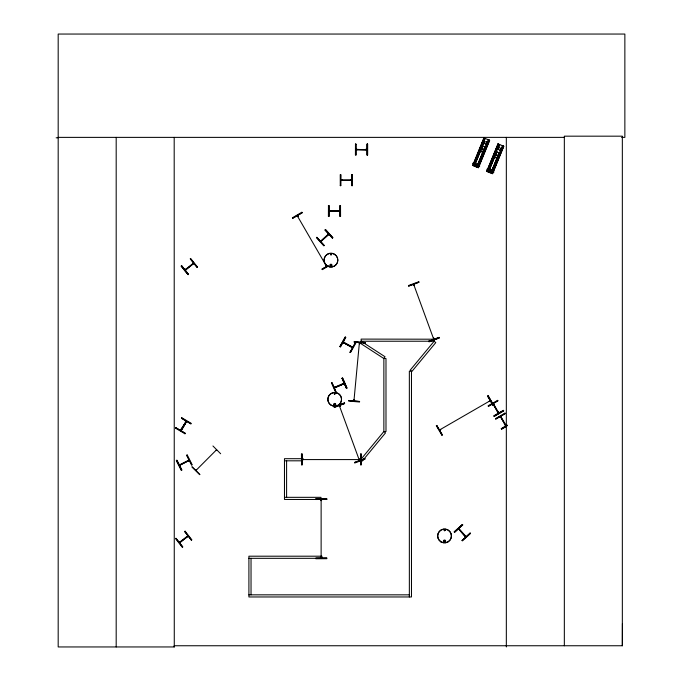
<?xml version="1.0" encoding="UTF-8"?>
<svg xmlns="http://www.w3.org/2000/svg" width="681" height="681" viewBox="0 0 681 681"><rect width="100%" height="100%" fill="white"/><g stroke="black" fill="none" stroke-linecap="round" stroke-linejoin="round"><path stroke-width="1.02" d="M174.191 646.95L174.2 645.75L622.34 645.75L622.425 623.592M344.109 342.322L343.973 342.901L343.003 342.271L352.656 347.216L351.745 346.646L351.439 347.165M351.507 347.012L352.537 347.795L343.105 342.458L352.426 347.565M193.847 263.394L185.428 270.136C184.296 269.761 186.288 268.45 186.075 269.514M193.676 263.428L192.68 263.538L192.851 264.185M179.307 464.944L179.69 465.31L189.301 460.433M188.22 536.117L179.716 542.731L179.265 542.451M188.05 536.151L179.554 542.774M180.38 430.358L180.865 429.362L181.367 429.609M334.133 387.489L335.392 387.353L335.009 387.046M348.681 400.471L348.621 401.075L359.534 401.986L359.585 401.432L348.681 400.471L359.577 401.586M359.457 342.56L359.364 343.658L359.891 342.628M353.907 400.7L354.333 400.854L354.052 399.721L353.941 400.93M359.364 343.658L359.449 342.671L359.874 342.824M359.738 343.692L359.832 342.705M365.161 342.449L365.101 343.054L354.197 342.066L354.248 341.487L365.152 342.5M476.002 166.275L475.423 165.832L476.096 165.977L475.517 165.619L476.181 165.764L475.84 164.989M359.866 460.424L359.04 459.462L359.466 460.603M413.622 284.266L414.048 285.407L414.039 284.147M433.771 339.334L433.703 338.065L434.146 341.232L410.209 370.132L411.852 371.494L435.789 342.594L434.146 341.232L361.134 341.232L359.977 343.02L383.863 358.529L385.991 358.529L385.991 431.541L383.863 431.541L360.641 459.709L362.283 461.063L385.506 432.895L383.863 431.541L383.863 358.529L385.02 356.742L361.134 341.232L361.134 339.104L434.129 339.206M321.5 499.471L321.126 500.688L320.972 497.326L284.471 497.326M321.04 558.045L321.492 556.896L321.5 558.114M321.619 557.884L321.126 557.994L321.117 557.007L321.551 557.118M331.23 254.532L330.625 254.371L331.238 254.456M330.311 265.088L330.617 265.828M334.175 393.524C335.52 395.806 334.941 391.388 334.226 393.941M334.065 404.301L334.133 404.795M444.88 530.261L444.216 530.346L444.821 530.184M445.119 530.414C444.08 528.26 443.791 531.912 445.016 530.533M458.866 528.516L458.628 528.992L465.795 537.062L458.671 528.89L459.232 529.69M465.685 536.764L466.187 536.577M439.492 429.992L490.175 400.726L489.222 401.279L489.673 401.594L490.371 401.058L489.324 401.228L490.175 400.726M440.564 429.864L440.318 429.439M321.066 499.701L321.56 499.701M321.568 500.458L321.5 499.59M490.584 171.254L489.869 170.837L490.652 171.212M179.409 464.893L189.071 459.99M188.16 460.382L188.39 460.824M335.214 387.498L334.388 387.795L344.441 383.573L334.49 387.872L334.311 387.344M344.203 383.556L334.388 387.795M359.381 342.781L353.95 400.82L353.975 399.943M180.448 430.137L180.899 430.46L186.645 421.335L181.214 430.647L186.441 421.216M185.453 421.777L185.87 422.033M465.881 536.892L465.072 536.143L465.583 535.828M326.488 266.416L326.012 265.53L326.914 266.237M505.311 425.123L505.685 424.816L506.221 425.71M501.037 417.615L500.85 416.329L500.433 416.568L505.855 425.957L506.119 425.54M320.462 241.244L320.93 241.491L328.923 234.264M327.774 234.477L328.182 234.928M196.562 470.443L196.222 470.026L196.605 470.486M216.601 450.422C217.265 449.494 216.379 451.18 216.209 450.03M472.699 165.415L483.842 137.928L489.682 140.295L478.437 167.739L472.571 165.364M472.92 165.509L484.165 138.056M473.014 165.543L484.208 138.081M474.453 162.699L479.773 149.999M480.471 147.998L481.773 145.096M482.582 143.138L483.689 140.15M473.372 165.687L484.617 138.243M474.785 162.836L479.577 151.063M480.386 149.105L482.02 145.189M483.995 140.277L482.82 143.231L484.123 140.329M474.887 162.878L479.705 151.114M480.514 149.156L482.114 145.232M474.002 165.951L485.195 138.481M475.032 164.078L480.658 150.356M481.458 148.398L484.268 141.537M475.134 164.121L480.777 150.407M481.586 148.449L484.395 141.588M474.734 166.224L476.283 166.854M475.934 164.947L476.3 165.1M477.883 164.078L485.093 146.424M485.893 144.466L487.128 141.537M477.985 164.121L485.212 146.475M486.021 144.517L487.221 141.571M483.025 152.45L477.006 167.151L488.294 139.724M483.833 150.492L485.434 146.568M486.243 144.61L487.443 141.665M477.33 167.288L483.45 152.621M484.157 150.62L485.859 146.738M486.668 144.781L487.775 141.801M477.449 167.339L483.476 152.629M484.685 149.692L488.294 140.873M477.645 167.415L484.072 151.727M484.898 149.777L488.915 139.98M478.573 165.509L484.191 151.778M485 149.82L485.8 147.862M487.009 144.917L487.809 142.959M478.036 167.577L489.23 140.107M478.317 167.688L489.562 140.243M486.847 171.391L498.092 143.946M487.068 171.484L498.313 144.04M487.119 171.501L498.364 144.057M488.2 169.654L495.828 151.029M496.636 149.071L497.436 147.113M487.519 171.672L498.764 144.219M488.915 168.803L494.134 156.06M494.942 154.102L496.143 151.165L495.061 154.153M496.943 149.199L497.751 147.241M488.941 168.811L494.261 156.111M496.968 149.207L498.279 146.313M488.107 171.91L499.352 144.457M489.358 168.99L494.176 157.226M494.985 155.268L496.585 151.344M497.394 149.386L498.594 146.441M488.379 172.021L494.406 157.32M495.206 155.353L496.815 151.437M497.615 149.479L498.824 146.534M489.307 170.114L494.508 157.362M495.308 155.396L496.943 151.488M497.717 149.514L499.752 144.627M488.89 172.199L490.431 172.838M491.614 171.025L497.258 157.311M498.041 155.345L499.267 152.416M500.05 150.441L500.875 148.492M491.742 171.076L497.36 157.354M498.16 155.396L499.369 152.459M500.169 150.492L500.978 148.535M492.363 170.19L499.59 152.544M500.39 150.586L501.599 147.641M491.205 173.153L502.45 145.7M492.686 170.327L497.505 158.562M498.305 156.596L499.914 152.68M500.722 150.722L501.923 147.777M492.789 170.361L502.45 146.849M497.82 158.69L491.801 173.391L497.947 158.741M498.62 156.732L500.229 152.808L498.747 156.783M502.237 147.905L501.029 150.85L503.165 145.998M503.387 146.092L492.184 173.553L503.489 146.126M492.465 173.664L503.71 146.219M331.468 254.754C331.009 252.404 329.791 255.852 331.332 254.839M331.587 265.633L331.468 264.739L330.574 264.62L330.421 265.786L331.587 265.633L330.949 265.913M334.414 393.592L334.933 393.907L334.626 393.388M335.265 404.795C334.065 401.671 334.15 407.272 335.265 404.139M193.438 263.079L184.977 269.855M302.1 459.198L303.317 459.19M359.517 459.207L360.734 459.198M356.035 149.369L357.355 149.752M340.84 179.971L341.913 179.929L341.913 180.397M329.008 210.787L330.081 210.744L329.996 211.28M339.947 346.612L345.276 337.052M340.364 346.85L345.701 337.282L345.233 337.027L339.904 346.595L340.432 346.884L345.761 337.325M350.068 352.256L355.354 342.662M350.128 352.29L355.465 342.73M340.074 406.31L339.7 406.566C338.27 404.531 341.138 408.2 339.674 405.399M413.954 285.288L414.38 285.041M360.675 459.658L359.066 459.692M359.381 460.475L359.798 460.237M433.891 338.236L433.38 338.431M434.12 339.053L433.746 338.168M181.103 430.588L186.543 421.275M175.843 427.642L175.536 428.17L184.96 433.746M180.439 430.264L186.33 421.156L180.712 430.554M181.921 428.451L185.147 423.054M184.934 433.788L185.241 433.269L175.834 427.668M297.265 215.647L297.784 216.677L297.325 215.749L297.759 215.622M298.21 216.507L297.665 215.451M492.967 403.748L498.373 413.239M498.807 412.984L498.339 411.979L497.743 412.141M500.382 416.466L505.753 426.017M328.71 234.375L320.717 241.525M328.744 234.417L328.582 233.898M445.008 541.531L445.11 540.74M192.723 263.581L192.817 264.066M303.317 459.573L302.33 459.692L302.33 459.139M303.088 459.139L303.088 459.632M359.525 459.59L359.747 459.147M360.743 459.581L302.219 459.581L303.207 459.573M356.206 149.752L356.257 149.309M357.253 149.752L357.023 149.309M351.796 180.474L341.019 180.474L341.07 179.912M366.914 149.829L356.146 149.752M351.643 180.397L340.951 180.354M329.042 211.221L329.238 210.727M339.734 211.28C340.526 210.718 338.261 210.174 338.738 211.289M339.896 211.246L329.238 211.229M191.948 466.987L199.729 474.683M196.29 470.094L195.949 470.452L216.558 449.783M220.653 453.75L212.94 445.978M462.697 524.957L454.61 532.338L454.201 531.887L462.305 524.523L462.714 524.974M454.236 531.929L462.339 524.566M454.508 532.227L462.663 524.915M462.076 540.561L470.179 533.189M325.041 229.982L325.492 229.574L332.839 237.695L332.388 238.103L325.041 229.982L332.439 238.052M320.547 241.168L328.497 233.975M439.509 429.881L440.735 429.702L439.688 430.315M181.197 266.109L181.674 265.726L188.501 274.29L188.05 274.656L181.197 266.109L188.084 274.622M193.77 263.3L185.275 270.178M197.541 267.046L197.073 267.429L190.28 258.831L190.697 258.499L197.507 267.08M179.358 542.374L187.913 535.726M182.746 546.92L182.261 547.294L175.579 538.62L176.021 538.271L182.721 546.937L175.902 538.365M330.481 264.798L331.111 264.628M343.241 383.454L343.258 383.99L344.135 383.607M188.135 460.33L188.416 460.875M343.19 341.939L344.143 342.424L343.922 342.824M292.634 218.192L302.117 212.719M327.195 266.101L322.028 269.097L322.334 269.625L328.353 266.101M322.07 269.165L328.114 265.709M436.819 425.429L436.3 425.736L441.875 435.159M488.124 395.797L487.605 396.104L493.138 405.561L493.665 405.246L488.124 395.797L493.623 405.272M440.445 429.43L439.594 429.932L439.909 430.247M439.781 430.256L440.633 429.762M441.833 435.185L442.361 434.878L436.751 425.463M321.151 240.538L321.772 240.725M497.632 400.377L488.124 405.808L488.422 406.336L497.896 400.837L497.607 400.334M488.345 406.199L497.837 400.726M493.495 403.671L492.984 403.91M493.555 404.65L493.921 404.301L493.333 403.501M493.665 404.837L493.878 404.327M503.395 410.362L493.904 415.819L494.202 416.346L503.685 410.873L503.387 410.345M493.972 415.955L503.463 410.473M494.176 416.304L503.659 410.822M495.725 418.977L505.208 413.503M505.123 424.918L505.787 424.85M501.318 428.664L507.354 425.174L501.352 428.732M501.557 429.081L506.732 426.093M506.758 426.136L501.582 429.124L501.276 428.596M321.126 499.471L284.471 499.454L284.471 458.688L302.33 458.688L302.33 460.816L284.471 460.816M176.37 460.501L176.915 460.228L181.844 470.009L181.325 470.273L176.37 460.501L181.367 470.248M189.25 460.322L179.707 465.234M180.014 541.795L180.618 542.033M342.058 378.27L342.611 378.023L346.987 388.068L346.433 388.306L342.058 378.27L346.459 388.298M334.235 387.446L343.939 383.156M335.835 392.928L336.397 392.682L332.013 382.645L331.46 382.892L335.886 392.911M343.42 341.998L352.656 347.216M408.643 286.046L418.875 282.147M414.108 284.335L413.648 284.505M439.134 337.495L428.851 341.258L439.083 337.359L439.296 337.929L433.703 340.015L439.279 337.878M429.021 341.709L430.886 341.011M431.831 340.713L429.039 341.751L428.826 341.181M334.167 406.863L344.433 403.033M334.311 407.238L344.595 403.484M354.546 462.518L364.829 458.764M366.982 149.369L365.799 149.318L365.757 149.871M338.976 210.727L338.976 211.28M343.437 383.914L343.215 383.403L344.169 383.114M185.947 421.062L185.36 421.854L186.024 422.399M365.995 149.258L365.765 149.752M350.8 179.861L350.528 180.474M334.865 405.101L334.235 404.931M302.211 459.198L303.198 459.198M359.636 459.207L360.624 459.198L359.755 459.641M360.777 464.868L361.381 464.859L361.313 453.912L360.7 453.912L360.777 464.868L360.853 453.912M315.831 498.901L326.786 498.832L326.786 499.437L315.839 499.505L315.831 498.901L326.786 498.884M315.839 499.428L326.786 499.36M326.786 558.079L315.839 558.148L315.839 558.752L326.795 558.684L326.786 558.079L315.839 558.301M56.14 137.8L58.183 137.792M58.183 137.375L564.336 137.375M621.676 137.375L624.86 137.375L624.86 34.05L58.183 34.05L58.183 646.95L174.276 646.95L174.191 137.375M355.422 144.083L356.035 144.083M356.146 149.369L366.872 149.752M358.453 149.709L364.744 149.709M340.951 179.971L351.566 179.912M340.236 185.641L340.84 185.641M328.404 205.5L329.008 205.5L329.008 216.456L328.404 216.456L328.455 205.5M340.568 205.5L339.964 205.5L339.989 216.456L340.568 216.456L340.517 205.5M329.127 210.787L339.845 210.787M331.434 211.127L337.725 211.127M248.905 558.326L321.917 558.326L321.917 556.198L248.905 556.198L248.905 596.965L411.477 596.965L411.477 371.179L409.349 371.179L409.349 596.965M248.905 594.836L409.349 594.836M354.205 342.015L365.11 342.977M341.828 179.861L342.126 180.474M350.8 180.414L350.724 179.929L351.796 179.971M475.329 166.053L476.002 166.198M489.486 172.029L490.158 172.182L489.579 171.816L490.243 171.961L489.665 171.595L490.337 171.74L489.988 170.965M351.949 346.689L351.677 347.174M483.067 140.865L488.141 142.942M497.224 146.841L502.289 148.918M482.31 142.721L487.375 144.798M496.458 148.705L501.531 150.773M481.169 145.513L486.234 147.581M495.317 151.488L500.382 153.565M480.148 147.981L485.212 150.058M494.295 153.957L499.369 156.034M479.007 150.765L484.072 152.842M493.155 156.741L498.228 158.818M474.112 162.716L479.186 164.793M488.268 168.692L493.333 170.769M472.946 163.176L479.696 165.943M472.852 163.389L479.611 166.155M487.094 169.152L493.853 171.918M487.009 169.365L493.768 172.131M475.721 164.862L476.521 165.194M475.704 164.904L476.504 165.228M475.236 166.053L476.028 166.377M489.384 172.029L490.184 172.361M355.329 342.654L355.865 342.952L350.528 352.52L350 352.222M181.512 418.185L190.91 423.803M175.766 427.779L185.206 433.337M321.091 500.544L321.126 499.59L321.126 558.114M192.144 466.774L199.874 474.538M458.875 528.618L466.085 536.551M458.594 528.873L465.804 536.807M326.463 265.352L325.995 265.633M325.458 229.608L332.796 237.729M316.801 237.422L324.147 245.552M498.364 412.099L497.93 412.345M498.262 413.035L493.07 403.918M190.339 258.789L197.184 267.335M181.614 265.777L188.407 274.375M326.514 265.326L326.863 266.135M184.73 531.503L191.446 540.152M187.249 536.875L186.952 536.475M444.08 541.531C444.097 538.279 446.2 543.353 443.893 541.063M339.802 405.595L340.057 406.438M487.664 396.07L493.163 405.544M436.691 425.506L442.224 434.955M297.657 215.554L298.15 216.405M493.385 403.603L498.747 412.89M500.765 416.38L506.128 425.668M326.531 266.331L297.333 215.877M186.747 455.24L191.77 464.97M176.847 460.262L181.801 470.026M342.569 378.049L346.944 388.085M342.194 378.21L346.569 388.247M331.877 382.705L336.252 392.75M414.022 284.241L414.363 285.169M414.005 285.305L413.665 284.377L433.737 339.232L433.388 338.304M359.44 459.437L359.781 460.365M359.083 459.573L359.432 460.492L339.351 405.646M321.5 557.007L321.5 557.994M301.989 453.912L301.981 464.868M301.487 458.9L301.453 453.921L302.066 453.912L302.134 464.868L301.53 464.868L301.555 460.892M622.34 645.75L622.34 136.174L564.336 136.174L564.336 645.75M506.332 137.375L506.332 646.95M367.544 144.083L367.544 155.038M367.136 144.083L367.136 155.038M355.882 155.038L355.882 144.083L356.01 155.038L355.422 155.038L355.473 144.083M352.349 174.685L352.349 185.641M351.941 174.685L351.941 185.641M351.873 174.685L351.873 185.641M340.687 174.685L340.687 185.641L340.84 174.685L340.236 174.685L340.287 185.641M340.117 205.5L340.04 216.456M328.932 205.5L328.932 216.456M286.599 460.816L286.599 497.326M251.034 558.326L251.034 594.836M116.187 137.375L116.187 646.95M336.491 392.665A6.929 6.929 0 0 1 340.372 403.322A6.929 6.929 0 0 1 329.025 403.322A6.929 6.929 0 0 1 332.907 392.665M497.973 143.895L486.745 171.357L492.593 173.715L503.812 146.262L497.973 143.895M181.784 417.725L181.469 418.245L190.867 423.871L191.182 423.352L181.784 417.725M470.077 533.078L461.99 540.467L462.382 540.893L470.486 533.529L470.077 533.078M316.912 237.32L316.461 237.729L323.807 245.858L324.258 245.449L316.912 237.32M185.147 531.18L184.67 531.555L191.387 540.195L191.872 539.829L185.104 531.214M301.853 212.259L292.404 217.792L292.711 218.32L302.16 212.787L301.853 212.259M504.979 413.112L495.521 418.628L495.802 419.113L505.276 413.614L504.979 413.112M187.224 455.002L186.679 455.274L191.633 465.038L192.178 464.765L187.224 455.002M418.738 281.764L408.455 285.552L408.668 286.122L418.934 282.292L418.721 281.721M344.407 402.982L334.15 406.812L334.362 407.383L344.62 403.552L344.407 402.982M364.786 458.645L354.512 462.45L354.724 463.02L364.99 459.19L364.778 458.619M367.595 144.083L366.982 144.083L366.982 155.038L367.595 155.038L367.595 144.083M352.4 174.685L351.796 174.685L351.796 185.641L352.4 185.641L352.4 174.685M334.167 405.391A1.064 1.064 0 0 0 335.759 404.471A1.064 1.064 0 0 0 334.167 403.552A1.064 1.064 0 0 0 334.167 405.391M331.298 405.246A6.801 6.801 0 0 0 341.504 399.347A6.801 6.801 0 0 0 331.298 393.456A6.801 6.801 0 0 0 331.298 405.246M444.012 541.982A1.064 1.064 0 0 0 445.604 541.063A1.064 1.064 0 0 0 444.012 540.144A1.064 1.064 0 0 0 444.012 541.982M441.126 541.872A6.844 6.844 0 0 0 451.384 535.947A6.844 6.844 0 0 0 441.126 530.022A6.844 6.844 0 0 0 441.126 541.872M441.084 541.94A6.929 6.929 0 0 0 451.469 535.947A6.929 6.929 0 0 0 441.084 529.946A6.929 6.929 0 0 0 441.084 541.94M330.413 266.177A1.064 1.064 0 0 0 332.005 265.258A1.064 1.064 0 0 0 330.413 264.339A1.064 1.064 0 0 0 330.413 266.177M327.527 266.067A6.844 6.844 0 0 0 337.793 260.142A6.929 6.929 0 0 0 327.484 254.141A6.929 6.929 0 0 0 327.484 266.143A6.929 6.929 0 0 0 337.87 260.142A6.844 6.844 0 0 0 327.527 254.217A6.844 6.844 0 0 0 327.527 266.067M495.521 157.354A1.217 1.217 0 0 0 497.47 156.545A1.217 1.217 0 0 0 495.794 155.268A1.217 1.217 0 0 0 495.521 157.354M481.373 151.378A1.217 1.217 0 0 0 483.314 150.569A1.217 1.217 0 0 0 481.637 149.292A1.217 1.217 0 0 0 481.373 151.378"/></g></svg>
